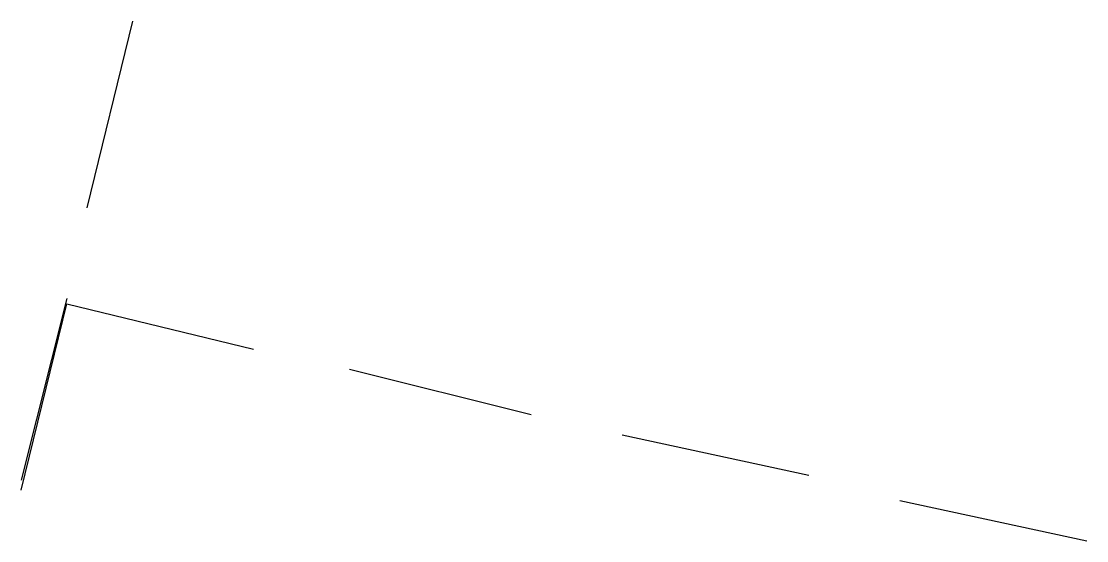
# Model space of a CAD drawing. Header units: feet. Extents: x -84 to 198, y -22 to 181.
# Drawn here: x 107.373 to 110.187, y 92.218 to 93.591 of the extents above; entities that cross this region are included whole.
import ezdxf

# ---------------------------------------------------------------- set-up
doc = ezdxf.new("R2010")
doc.units = ezdxf.units.FT
doc.layers.add('A-LINEA', color=7, linetype='CONTINUOUS')

msp = doc.modelspace()

# ---------------------------------------------------------------- linework, layer by layer
at = {"layer": 'A-LINEA'}
for p, q in [((107.6667, 93.5911), (107.5467, 93.0978)), ((107.4933, 92.8578), (107.3733, 92.3778)), ((107.3733, 92.3511), (107.4933, 92.8444)), ((107.4933, 92.8444), (107.9867, 92.7244)), ((108.24, 92.6711), (108.72, 92.5511)), ((108.96, 92.4978), (109.4533, 92.3911)), ((109.6933, 92.3244), (110.1867, 92.2178))]:
    msp.add_line(p, q, dxfattribs=at)

doc.saveas('drawing.dxf')
